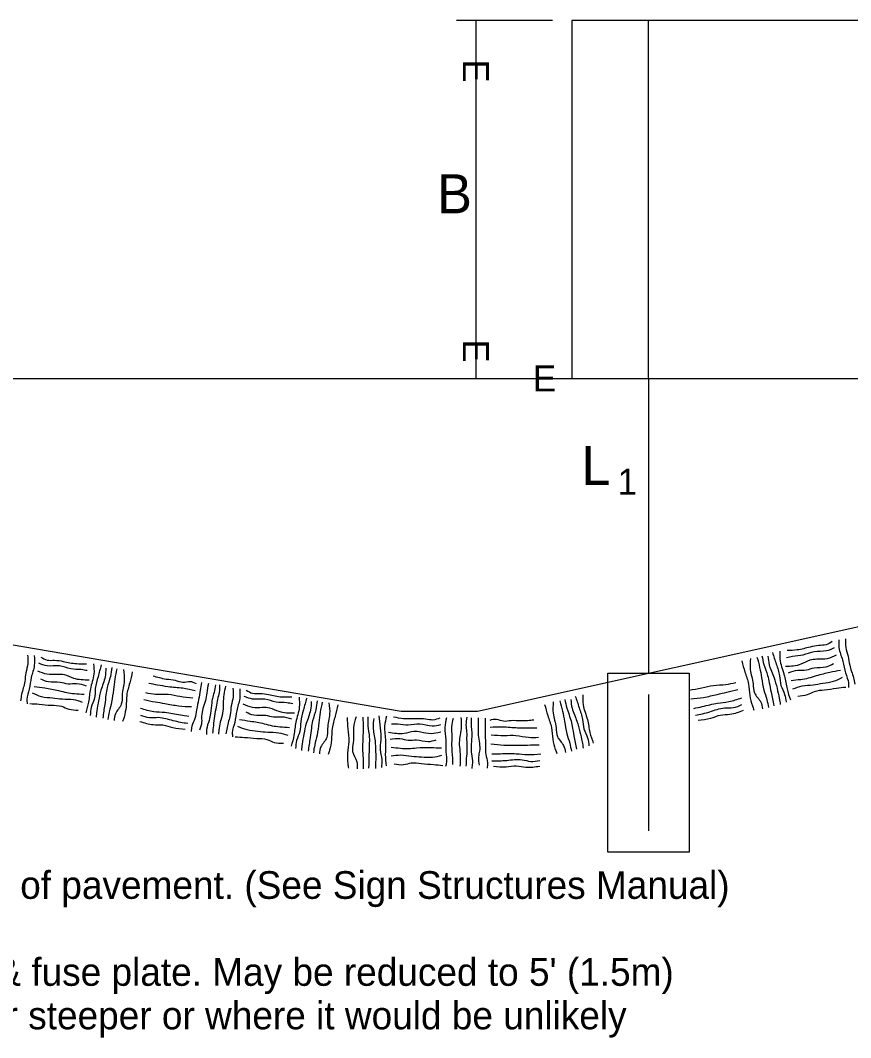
# Model space of a CAD drawing. Extents: x 97639 to 103048, y 75804 to 82153.
# Drawn here: x 98911.6 to 99166.7, y 79480.3 to 79792.7 of the extents above; entities that cross this region are included whole.
import ezdxf

# ---------------------------------------------------------------- set-up
doc = ezdxf.new("R2010")
doc.units = 0
doc.layers.add('Sheets_General Details', color=7, linetype='Continuous')

msp = doc.modelspace()

# ---------------------------------------------------------------- linework, layer by layer
at = {"layer": 'Sheets_General Details'}
for p, q in [((99075.06, 79792.75), (99045.56, 79792.75)), ((99051.56, 79792.75), (99051.56, 79682.75)), ((99104.56, 79682.75), (99104.56, 79792.75)), ((98723.92, 79682.75), (99081.06, 79682.75)), ((99104.56, 79682.75), (99104.56, 79592.26)), ((99052.05, 79580.59), (99372.48, 79651.8)), ((98723.92, 79632.62), (99028.61, 79580.59)), ((99092.06, 79592.26), (99117.06, 79592.26)), ((99092.06, 79537.26), (99092.06, 79592.26)), ((99117.06, 79592.26), (99117.06, 79537.26)), ((99104.56, 79585.66), (99104.56, 79543.86)), ((99028.61, 79580.59), (99052.05, 79580.59)), ((99117.06, 79537.26), (99092.06, 79537.26))]:
    msp.add_line(p, q, dxfattribs=at)
msp.add_lwpolyline([(99081.06, 79682.75), (99301.06, 79682.75), (99301.06, 79792.75), (99081.06, 79792.75)], close=True, dxfattribs=at)
for points in [[(99163.04, 79602.52), (99163.19, 79599.53), (99164.32, 79595.85), (99165.11, 79592.29), (99166.01, 79589.17), (99165.99, 79587.85)], [(99165.1, 79602.78), (99165.17, 79600.17), (99165.88, 79597.41), (99166.39, 79594.7), (99167.55, 79590.82), (99167.98, 79588.9)], [(99147.01, 79597.05), (99148.84, 79597.45), (99152.07, 79597.87), (99155.47, 79598.93), (99159.25, 79599.16), (99161.76, 79600.12)], [(99161.04, 79601.98), (99159.15, 79600.95), (99156.88, 79600.75), (99154.26, 79600.27), (99150.23, 79599.37), (99147.14, 79599.19)], [(98913.79, 79597.79), (98913.85, 79595.18), (98913.28, 79592.38), (98912.92, 79589.65), (98911.96, 79585.72), (98911.63, 79583.78)], [(98915.85, 79597.64), (98915.86, 79594.64), (98914.93, 79590.91), (98914.32, 79587.32), (98913.59, 79584.15), (98913.67, 79582.84)], [(98917.88, 79597.2), (98919.82, 79596.27), (98922.1, 79596.19), (98924.74, 79595.85), (98928.81, 79595.16), (98931.9, 79595.14)], [(99135.88, 79596.79), (99135.84, 79593.35), (99136.72, 79588.91), (99137.13, 79586.17), (99139.06, 79583.38), (99139.62, 79581.29)], [(99137.91, 79597.14), (99138.72, 79593.99), (99139.32, 79590.8), (99140.06, 79587.03), (99140.92, 79584.1), (99141.45, 79581.69)], [(99139.43, 79597.58), (99140.03, 79594.89), (99141.18, 79591.51), (99141.67, 79589.3), (99142.22, 79586.4), (99143.04, 79582.25)], [(99141.27, 79597.48), (99141.66, 79594.84), (99143.15, 79590.84), (99144.06, 79587.62), (99144.75, 79584.54), (99145.08, 79582.6)], [(99142.64, 79598.59), (99143.83, 79595.03), (99144.83, 79591.42), (99145.28, 79588.49), (99146.41, 79585.72), (99146.84, 79583.29)], [(99144.96, 79599.01), (99145.05, 79595.9), (99146.36, 79591.35), (99147.14, 79587.39), (99148.18, 79584.09)], [(99162.27, 79597.81), (99159.49, 79596.69), (99156.31, 79596.49), (99154.15, 79596.21), (99151.4, 79594.99), (99146.63, 79594.24)], [(98916.87, 79592.98), (98919.7, 79592.01), (98922.89, 79591.97), (98925.06, 79591.8), (98927.87, 79590.73), (98932.68, 79590.23)], [(98932.15, 79593.01), (98930.3, 79593.32), (98927.05, 79593.56), (98923.6, 79594.45), (98919.81, 79594.48), (98917.26, 79595.31)], [(98934.09, 79595.08), (98934.16, 79591.97), (98933.09, 79587.36), (98932.52, 79583.36), (98931.66, 79580.01)], [(98936.43, 79594.78), (98935.43, 79591.16), (98934.61, 79587.5), (98934.32, 79584.56), (98933.34, 79581.73), (98933.04, 79579.28)], [(98937.86, 79593.74), (98937.61, 79591.09), (98936.33, 79587.02), (98935.58, 79583.75), (98935.06, 79580.64), (98934.83, 79578.69)], [(98939.69, 79593.94), (98939.23, 79591.22), (98938.26, 79587.79), (98937.88, 79585.56), (98937.49, 79582.63), (98936.89, 79578.44)], [(98941.23, 79593.58), (98940.59, 79590.39), (98940.15, 79587.17), (98939.61, 79583.37), (98938.91, 79580.4), (98938.5, 79577.97)], [(98943.28, 79593.33), (98943.5, 79589.91), (98942.85, 79585.43), (98942.59, 79582.67), (98940.8, 79579.78), (98940.35, 79577.66)], [(99133.23, 79596), (99134.19, 79592.58), (99135.31, 79588.9), (99135.7, 79585.35), (99136.5, 79582.21), (99136.99, 79580.9)], [(99147.55, 79592.33), (99150.49, 79593.18), (99153.1, 79593.25), (99155.48, 79593.88), (99159.14, 79594.19), (99161.43, 79595.21)], [(99163.62, 79593.07), (99160.34, 79592.44), (99156.13, 79591.41), (99153.67, 79590.66), (99151.35, 79590.24), (99148.4, 79589.89)], [(98931.85, 79588.27), (98928.87, 79588.97), (98926.27, 79588.9), (98923.85, 79589.41), (98920.18, 79589.53), (98917.84, 79590.42)], [(98945.97, 79592.68), (98945.18, 79589.22), (98944.25, 79585.48), (98944.06, 79581.93), (98943.42, 79578.74), (98943, 79577.41)], [(98965.65, 79588.98), (98963.76, 79589.6), (98961.53, 79589.37), (98959.23, 79589.96), (98956.4, 79590.33), (98954.28, 79590.79), (98952.37, 79591.31)], [(99148.96, 79587.39), (99151.77, 79588.32), (99155.12, 79588.66), (99158.15, 79589.14), (99161.44, 79589.76), (99164.19, 79590.98)], [(98915.77, 79588.18), (98919.08, 79587.72), (98923.34, 79586.9), (98925.83, 79586.28), (98928.17, 79585.99), (98931.13, 79585.79)], [(98965.29, 79586.84), (98961.52, 79587.58), (98956.92, 79588.05), (98953.71, 79588.59), (98951.09, 79589.03)], [(98967.21, 79589.32), (98966.81, 79586.99), (98966.34, 79584.17), (98965.71, 79580.98), (98965.16, 79578.28), (98964.26, 79575.94), (98964.08, 79574.27)], [(98969.36, 79589.06), (98968.87, 79586.14), (98968.48, 79583.81), (98967.66, 79581.36), (98967.27, 79579.03), (98967.27, 79577.23), (98966.66, 79574.74)], [(98971.49, 79588.7), (98971.09, 79586.27), (98970.58, 79584.46), (98970.36, 79583.1), (98970.01, 79579.86), (98969.56, 79577.75), (98968.79, 79574.98), (98968.73, 79573.4)], [(98972.79, 79588.68), (98972.69, 79586.3), (98972.13, 79584.2), (98971.74, 79581.87), (98971.18, 79579.07), (98970.88, 79576.12), (98970.59, 79573.78)], [(98974.62, 79588.27), (98974.06, 79585.57), (98973.93, 79583), (98973.83, 79580.62), (98973.16, 79577.84), (98972.64, 79575.33), (98972.43, 79573.47)], [(98976.9, 79587.59), (98976.96, 79584.99), (98976.39, 79582.19), (98976.03, 79579.45), (98975.07, 79575.52), (98974.74, 79573.58)], [(98978.97, 79587.44), (98978.97, 79584.45), (98978.04, 79580.71), (98977.44, 79577.12), (98976.7, 79573.95), (98976.78, 79572.64)], [(98980.99, 79587.01), (98982.93, 79586.08), (98985.21, 79586), (98987.85, 79585.65), (98991.92, 79584.97), (98995.02, 79584.95)], [(99117.06, 79587.03), (99120.95, 79587.69), (99124.5, 79588.48), (99128.38, 79588.74), (99131.36, 79589.4)], [(99117.56, 79584.32), (99121.49, 79584.79), (99125.72, 79585.73), (99128.6, 79586.37), (99132.04, 79587.24)], [(99165.18, 79587.87), (99162.33, 79587.54), (99158.62, 79587.02), (99155.5, 79586.53), (99153.3, 79585.54), (99150.47, 79585.11)], [(98930.71, 79583.27), (98927.85, 79584.05), (98924.48, 79584.21), (98921.44, 79584.53), (98918.12, 79584.98), (98915.31, 79586.06)], [(98964.16, 79581.85), (98960.21, 79582.11), (98955.94, 79582.83), (98953.03, 79583.32), (98949.55, 79584)], [(98964.52, 79584.58), (98960.6, 79585.03), (98957.01, 79585.64), (98953.12, 79585.69), (98950.12, 79586.2)], [(98995.26, 79582.81), (98993.41, 79583.12), (98990.16, 79583.37), (98986.72, 79584.25), (98982.93, 79584.28), (98980.37, 79585.11)], [(98997.2, 79584.88), (98997.28, 79581.78), (98996.21, 79577.16), (98995.63, 79573.17), (98994.77, 79569.82)], [(98999.55, 79584.59), (98998.54, 79580.97), (98997.73, 79577.31), (98997.43, 79574.36), (98996.46, 79571.53), (98996.15, 79569.09)], [(99000.97, 79583.55), (99000.72, 79580.9), (98999.44, 79576.82), (98998.69, 79573.55), (98998.17, 79570.45), (98997.94, 79568.49)], [(99002.8, 79583.74), (99002.34, 79581.02), (99001.37, 79577.59), (99000.99, 79575.36), (99000.6, 79572.43), (99000, 79568.25)], [(99077.36, 79583.75), (99078.16, 79580.61), (99078.77, 79577.41), (99079.5, 79573.65), (99080.36, 79570.71), (99080.89, 79568.31)], [(99078.87, 79584.19), (99079.47, 79581.5), (99080.62, 79578.13), (99081.12, 79575.92), (99081.66, 79573.01), (99082.48, 79568.86)], [(99080.71, 79584.1), (99081.1, 79581.46), (99082.59, 79577.46), (99083.5, 79574.23), (99084.19, 79571.16), (99084.52, 79569.22)], [(99082.08, 79585.21), (99083.27, 79581.64), (99084.28, 79578.03), (99084.72, 79575.11), (99085.85, 79572.33), (99086.28, 79569.91)], [(99084.4, 79585.62), (99084.49, 79582.52), (99085.8, 79577.97), (99086.58, 79574.01), (99087.62, 79570.71)], [(99118.51, 79581.41), (99121.1, 79581.98), (99125.81, 79583.03), (99129.24, 79583.49), (99133.21, 79584.67)], [(98914.48, 79582.9), (98917.34, 79582.72), (98921.08, 79582.39), (98924.22, 79582.06), (98926.47, 79581.19), (98929.32, 79580.91)], [(98963.36, 79578.89), (98960.74, 79579.33), (98955.99, 79580.12), (98952.54, 79580.4), (98948.51, 79581.38)], [(98979.98, 79582.78), (98982.81, 79581.81), (98986, 79581.77), (98988.17, 79581.61), (98990.98, 79580.54), (98995.79, 79580.03)], [(99004.34, 79583.38), (99003.7, 79580.2), (99003.26, 79576.97), (99002.72, 79573.18), (99002.02, 79570.2), (99001.61, 79567.77)], [(99006.39, 79583.14), (99006.61, 79579.71), (99005.96, 79575.23), (99005.7, 79572.48), (99003.91, 79569.58), (99003.46, 79567.46)], [(99009.08, 79582.49), (99008.29, 79579.03), (99007.37, 79575.29), (99007.17, 79571.73), (99006.53, 79568.54), (99006.11, 79567.22)], [(99072.67, 79582.61), (99073.63, 79579.2), (99074.75, 79575.51), (99075.14, 79571.97), (99075.94, 79568.82), (99076.43, 79567.52)], [(99075.32, 79583.4), (99075.28, 79579.97), (99076.16, 79575.53), (99076.57, 79572.79), (99078.5, 79569.99), (99079.06, 79567.9)], [(99118.98, 79579.29), (99123.38, 79580.37), (99127.95, 79581.59), (99130.65, 79581.68), (99133.27, 79582.57)], [(99133.68, 79580.75), (99129.61, 79579.54), (99126.64, 79579.28), (99123.64, 79578.31), (99119.84, 79577.67)], [(98948.25, 79577.43), (98952.37, 79576.44), (98955.35, 79576.34), (98958.41, 79575.52), (98962.22, 79575.08)], [(98963, 79576.75), (98958.56, 79577.6), (98953.93, 79578.57), (98951.23, 79578.53), (98948.56, 79579.27)], [(98978.88, 79577.98), (98982.19, 79577.52), (98986.45, 79576.71), (98988.94, 79576.09), (98991.28, 79575.79), (98994.25, 79575.6)], [(98994.96, 79578.07), (98991.99, 79578.77), (98989.38, 79578.71), (98986.97, 79579.21), (98983.29, 79579.33), (98980.95, 79580.22)], [(99011.98, 79578.63), (99012.18, 79575.09), (99012.48, 79571.25), (99012.09, 79567.71), (99012.18, 79564.46), (99012.38, 79563.08)], [(99014.74, 79578.83), (99013.96, 79575.49), (99013.86, 79570.96), (99013.66, 79568.2), (99014.94, 79565.05), (99015.04, 79562.89)], [(99016.81, 79578.73), (99016.91, 79575.49), (99016.81, 79572.23), (99016.71, 79568.4), (99016.91, 79565.35), (99016.91, 79562.89)], [(99018.38, 79578.83), (99018.38, 79576.07), (99018.78, 79572.53), (99018.78, 79570.27), (99018.68, 79567.31), (99018.58, 79563.08)], [(99020.16, 79578.34), (99019.96, 79575.68), (99020.55, 79571.45), (99020.74, 79568.1), (99020.74, 79564.95), (99020.65, 79562.99)], [(99021.73, 79579.13), (99022.12, 79575.39), (99022.32, 79571.65), (99022.12, 79568.69), (99022.62, 79565.74), (99022.52, 79563.28)], [(99024.09, 79579.03), (99023.5, 79575.98), (99023.8, 79571.25), (99023.7, 79567.22), (99024, 79563.77)], [(99040.43, 79578.44), (99038.36, 79577.85), (99036.1, 79578.14), (99033.44, 79578.24), (99029.31, 79578.24), (99026.26, 79578.73)], [(99042.5, 79578.54), (99042, 79575.58), (99042.3, 79571.74), (99042.3, 79568.1), (99042.5, 79564.86), (99042.2, 79563.58)], [(99044.56, 79578.34), (99044.07, 79575.78), (99044.17, 79572.93), (99044.07, 79570.17), (99044.37, 79566.14), (99044.37, 79564.17)], [(99046.93, 79578.63), (99047.03, 79575.88), (99046.73, 79573.32), (99046.43, 79570.96), (99046.63, 79568.1), (99046.73, 79565.54), (99046.63, 79563.67)], [(99048.8, 79578.73), (99048.5, 79576.37), (99048.7, 79574.21), (99048.7, 79571.85), (99048.8, 79568.99), (99048.6, 79566.03), (99048.5, 79563.67)], [(99050.08, 79578.54), (99050.08, 79576.07), (99050.27, 79574.21), (99050.27, 79572.83), (99050.08, 79569.58), (99050.17, 79567.42), (99050.47, 79564.56), (99050.27, 79562.99)], [(99052.24, 79578.54), (99052.24, 79575.58), (99052.24, 79573.22), (99052.64, 79570.66), (99052.64, 79568.3), (99052.34, 79566.53), (99052.54, 79563.97)], [(99054.41, 79578.44), (99054.41, 79576.07), (99054.41, 79573.22), (99054.51, 79569.97), (99054.6, 79567.22), (99055.1, 79564.76), (99055, 79563.08)], [(99055.88, 79577.85), (99057.85, 79578.14), (99060.02, 79577.55), (99062.38, 79577.75), (99065.23, 79577.65), (99067.4, 79577.75), (99069.36, 79577.94)], [(98993.82, 79573.07), (98990.96, 79573.85), (98987.59, 79574.02), (98984.55, 79574.33), (98981.23, 79574.79), (98978.42, 79575.86)], [(99040.73, 79574.11), (99037.77, 79573.62), (99034.62, 79574.11), (99032.46, 79574.3), (99029.5, 79573.71), (99024.68, 79574.01)], [(99025.66, 79576.67), (99027.54, 79576.67), (99030.78, 79576.37), (99034.33, 79576.67), (99038.07, 79576.07), (99040.73, 79576.47)], [(99055.88, 79575.68), (99059.72, 79575.78), (99064.35, 79575.49), (99067.59, 79575.49), (99070.25, 79575.49)], [(98977.59, 79572.7), (98980.45, 79572.52), (98984.19, 79572.2), (98987.33, 79571.87), (98989.58, 79570.99), (98992.43, 79570.71)], [(99025.17, 79571.94), (99028.22, 79572.14), (99030.78, 79571.65), (99033.25, 79571.74), (99036.89, 79571.25), (99039.35, 79571.74)], [(99056.28, 79573.32), (99060.22, 79573.12), (99063.86, 79573.12), (99067.7, 79572.53), (99070.75, 79572.53)], [(99041.02, 79569.19), (99037.68, 79569.29), (99033.34, 79569.19), (99030.78, 79568.99), (99028.42, 79569.09), (99025.47, 79569.38)], [(99056.18, 79570.57), (99060.11, 79570.17), (99064.44, 79570.17), (99067.4, 79570.17), (99070.94, 79570.27)], [(99025.47, 79566.82), (99028.42, 79567.12), (99031.77, 79566.73), (99034.82, 79566.53), (99038.17, 79566.43), (99041.12, 79567.02)], [(99056.47, 79567.51), (99059.13, 79567.51), (99063.95, 79567.51), (99067.4, 79567.22), (99071.53, 79567.51)], [(99056.47, 79565.35), (99061, 79565.45), (99065.72, 79565.64), (99068.38, 79565.15), (99071.14, 79565.45)], [(99041.41, 79563.77), (99038.56, 79564.07), (99034.82, 79564.36), (99031.67, 79564.56), (99029.31, 79564.07), (99026.45, 79564.26)], [(99071.14, 79563.58), (99066.91, 79563.28), (99063.95, 79563.67), (99060.8, 79563.38), (99056.96, 79563.58)]]:
    msp.add_spline(points, degree=3, dxfattribs=at)

# ---------------------------------------------------------------- texts
for p in [(99047.56, 79780.75), (99047.56, 79694.75)]:
    msp.add_text('E', height=8, rotation=270, dxfattribs=at).set_placement(p)
for s, height, p in [('B', 12, (99039.63, 79733.48)), ('E', 8, (99069.06, 79678.75)), ('L', 12, (99083.95, 79650.04)), ('1', 8, (99095.1, 79647.04)), ('L  is always the post nearest to the edge of pavement. (See Sign Structures Manual)', 8.5, (98704.91, 79522.92)), ("7' (2.1m) min. between top of stud post & fuse plate. May be reduced to 5' (1.5m)", 8.5, (98704.91, 79496.21)), ("when D = 30' (9.1m) & the slope is 1:2 or steeper or where it would be unlikely", 8.5, (98704.91, 79482.85))]:
    msp.add_text(s, height=height, dxfattribs=at).set_placement(p)

doc.saveas('drawing.dxf')
